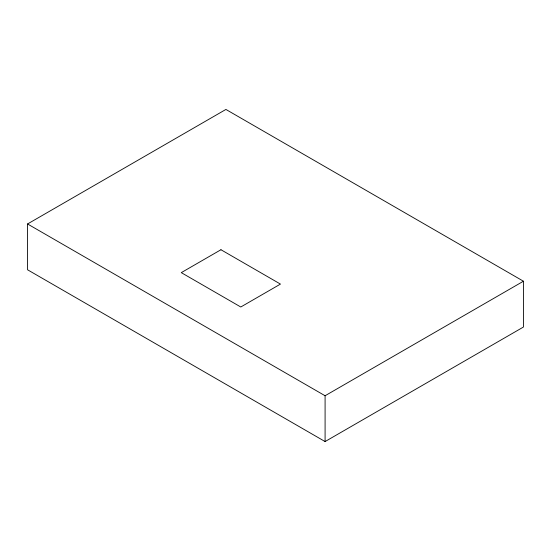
<?xml version="1.0" encoding="UTF-8"?>
<svg xmlns="http://www.w3.org/2000/svg" width="551" height="551" viewBox="0 0 551 551"><rect width="100%" height="100%" fill="white"/><g stroke="black" fill="none" stroke-linecap="round" stroke-linejoin="round"><path stroke-width="0.83" d="M27.55 223.968L225.91 109.442L523.45 281.224L523.45 327.032L325.09 441.558L27.55 269.776L27.55 223.968L325.09 395.749L523.45 281.224M325.09 395.749L325.09 441.558M220.951 249.734L181.279 272.635L240.787 306.997L280.459 284.089L220.951 249.734"/></g></svg>
